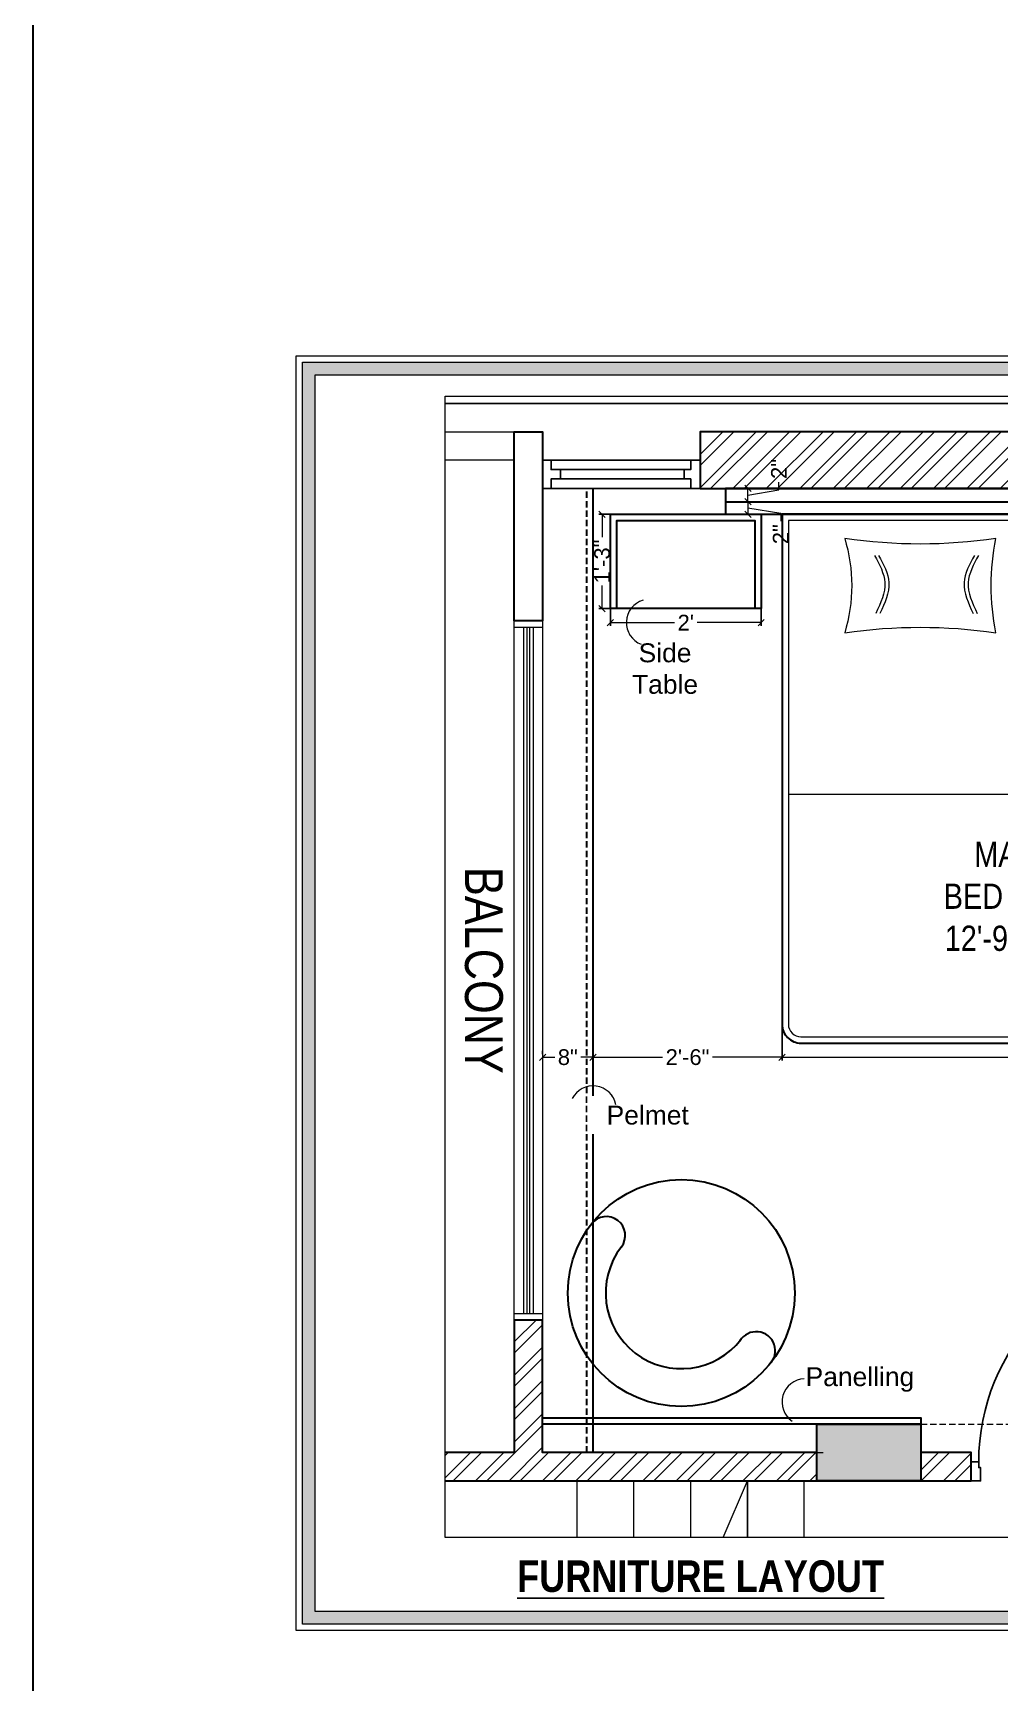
# Model space of a CAD drawing. Header units: millimetres. Extents: x 56222 to 3066687, y -650199 to -121287.
# Drawn here: x 130964.6 to 131118, y -184325 to -184063.1 of the extents above; entities that cross this region are included whole.
import ezdxf

# ---------------------------------------------------------------- set-up
doc = ezdxf.new("R2010")
doc.units = ezdxf.units.MM
doc.header["$MEASUREMENT"] = 0
doc.header["$PDMODE"] = 35
doc.linetypes.add('ACAD_ISO02W100', pattern=[15, 12, -3])
doc.linetypes.add('DASHEDX2', pattern=[1.5, 1, -0.5])
doc.layers.get('Defpoints').update_dxf_attribs({"color": 220})
for name, color, linetype in [('AR DOOR', 40, 'Continuous'), ('AR ELE-5', 134, 'Continuous'), ('AR HATCH-7', 7, 'Continuous')]:
    doc.layers.add(name, color=color, linetype=linetype)
for name, color, linetype, lineweight in [('COLUMN', 1, 'Continuous', 30), ('dim05', 1, 'Continuous', 13), ('Dimension', 10, 'DASHEDX2', 20), ('ELEVATION', 250, 'Continuous', 9), ('FIRST FLOOR', 7, 'Continuous', 9), ('FIRST FLOOR ( DW_RAIL )', 7, 'Continuous', 9), ('FIRST FLOOR ( TEXT )', 7, 'Continuous', 9), ('FIRST FLOOR_( PLine )_', 251, 'Continuous', 30), ('FIRST FLOOR_( STAIR )', 251, 'Continuous', 9), ('FUR1', 1, 'Continuous', 0), ('FURNITURE', 32, 'Continuous', 9), ('Labelling', 1, 'Continuous', 25), ('TILE', 14, 'Continuous', 9), ('wall', 7, 'Continuous', 30), ('XX~SLAB ( BEAM )~ ( DIM )', 7, 'Continuous', 9)]:
    doc.layers.add(name, color=color, linetype=linetype, lineweight=lineweight)
doc.layers.add('XX~SLAB ( PLINE )', color=251, linetype='Continuous', plot=False)
doc.styles.add('Arial', font='arial.ttf')
doc.styles.add('KATHA', font='swissc.ttf')
doc.styles.get("Standard").update_dxf_attribs({"font": 'arial.ttf', "height": 6})
doc.styles.add('style4', font='ARIALN.TTF')
doc.dimstyles.new('ISO-25', dxfattribs={"dimtxt": 2.5, "dimasz": 1, "dimexe": 0.5, "dimexo": 1, "dimtad": 0, "dimdec": 1, "dimlunit": 4, "dimtxsty": 'Standard', "dimblk": 'OBLIQUE', "dimcen": 2.5, "dimclrd": 1, "dimclre": 1, "dimclrt": 5, "dimadec": 0, "dimazin": 0, "dimtfac": 1, "dimtdec": 1, "dimtmove": 0, "dimatfit": 3, "dimfxl": 1, "dimlwd": -1, "dimarcsym": 0})

# ---------------------------------------------------------------- blocks, each defined once
blk = doc.blocks.new('*U18')
for points in [[(0, 0), (0, 1120), (-30, 1120), (-30, 0)], [(40, 0), (0, 0), (0, -30), (-10, -30), (-10, -100), (40, -100)], [(-1160, 0), (-1120, 0), (-1120, -30), (-1110, -30), (-1110, -100), (-1160, -100)]]:
    blk.add_lwpolyline(points, close=True)
at = {"layer": 'AR ELE-5', "linetype": 'ByBlock', "ltscale": 15}
blk.add_arc((1.6, -0.7), 1121.6, 92.37301, 179.96526, dxfattribs=at)
blk = doc.blocks.new('_Oblique')
at = {"layer": 'wall', "color": 0, "lineweight": -2}
blk.add_line((-0.5, -0.5), (0.5, 0.5), dxfattribs=at)
blk = doc.blocks.new('*D262')
at = {"layer": 'Defpoints', "color": 0, "lineweight": 30, "transparency": 16777216}
for p in [(131083.43, -184215.52), (131163.43, -184215.52), (131163.43, -184225.68)]:
    blk.add_point(p, dxfattribs=at)
at = {"layer": 'dim05', "color": 1, "linetype": 'Continuous', "lineweight": -2, "transparency": 16777216}
for p, q in [((131083.43, -184216.52), (131083.43, -184226.18)), ((131163.43, -184216.52), (131163.43, -184226.18))]:
    blk.add_line(p, q, dxfattribs=at)
at = {"layer": 'dim05', "color": 1, "linetype": 'Continuous', "transparency": 16777216}
for p, q in [((131083.43, -184225.68), (131119.48, -184225.68)), ((131163.43, -184225.68), (131127.39, -184225.68))]:
    blk.add_line(p, q, dxfattribs=at)
at = {"layer": 'dim05', "color": 1, "transparency": 16777216, "rotation": 180}
blk.add_blockref('_Oblique', (131083.43, -184225.68), dxfattribs=at)
at = {"layer": 'dim05', "color": 1, "transparency": 16777216}
blk.add_blockref('_Oblique', (131163.43, -184225.68), dxfattribs=at)
at = {"layer": 'dim05', "color": 5, "lineweight": 25, "transparency": 16777216, "insert": (131123.43, -184225.68), "char_height": 2.5, "attachment_point": 5, "style": 'Arial'}
blk.add_mtext('6\'-8"', dxfattribs=at)
blk = doc.blocks.new('*D244')
at = {"layer": 'Defpoints', "color": 0, "lineweight": 30, "transparency": 16777216}
for p in [(131056.2, -184153.16), (131080.11, -184153.16), (131080.11, -184156.71)]:
    blk.add_point(p, dxfattribs=at)
at = {"layer": 'dim05', "color": 1, "linetype": 'Continuous', "lineweight": -2, "transparency": 16777216}
for p, q in [((131056.2, -184154.16), (131056.2, -184157.21)), ((131080.11, -184154.16), (131080.11, -184157.21))]:
    blk.add_line(p, q, dxfattribs=at)
at = {"layer": 'dim05', "color": 1, "linetype": 'Continuous', "transparency": 16777216}
for p, q in [((131056.2, -184156.71), (131066.35, -184156.71)), ((131080.11, -184156.71), (131069.95, -184156.71))]:
    blk.add_line(p, q, dxfattribs=at)
at = {"layer": 'dim05', "color": 1, "transparency": 16777216, "rotation": 180}
blk.add_blockref('_Oblique', (131056.2, -184156.71), dxfattribs=at)
at = {"layer": 'dim05', "color": 1, "transparency": 16777216}
blk.add_blockref('_Oblique', (131080.11, -184156.71), dxfattribs=at)
at = {"layer": 'dim05', "color": 5, "lineweight": 25, "transparency": 16777216, "insert": (131068.15, -184156.71), "char_height": 2.5, "attachment_point": 5, "style": 'Arial'}
blk.add_mtext("2'", dxfattribs=at)
blk = doc.blocks.new('*D245')
at = {"layer": 'Defpoints', "color": 0, "lineweight": 30, "transparency": 16777216}
for p in [(131054.88, -184139.51), (131058.8, -184139.51), (131058.8, -184154.49)]:
    blk.add_point(p, dxfattribs=at)
at = {"layer": 'dim05', "color": 1, "linetype": 'Continuous', "lineweight": -2, "transparency": 16777216}
for p, q in [((131057.8, -184139.51), (131054.38, -184139.51)), ((131057.8, -184154.49), (131054.38, -184154.49))]:
    blk.add_line(p, q, dxfattribs=at)
at = {"layer": 'dim05', "color": 1, "linetype": 'Continuous', "transparency": 16777216}
for p, q in [((131054.88, -184139.51), (131054.88, -184143.17)), ((131054.88, -184154.49), (131054.88, -184150.83))]:
    blk.add_line(p, q, dxfattribs=at)
at = {"layer": 'dim05', "color": 1, "transparency": 16777216}
for p, rotation in [((131054.88, -184139.51), 90), ((131054.88, -184154.49), 270)]:
    blk.add_blockref('_Oblique', p, dxfattribs=dict(at, rotation=rotation))
at = {"layer": 'dim05', "color": 5, "lineweight": 25, "transparency": 16777216, "insert": (131054.88, -184147), "char_height": 2.5, "attachment_point": 5, "rotation": 90, "style": 'Arial'}
blk.add_mtext('1\'-3"', dxfattribs=at)
blk = doc.blocks.new('*D248')
at = {"layer": 'Defpoints', "color": 0, "lineweight": 30, "transparency": 16777216}
for p in [(131053.43, -184219.79), (131083.43, -184219.79), (131053.43, -184225.68)]:
    blk.add_point(p, dxfattribs=at)
at = {"layer": 'dim05', "color": 1, "linetype": 'Continuous', "lineweight": -2, "transparency": 16777216}
for p, q in [((131053.43, -184220.79), (131053.43, -184226.18)), ((131083.43, -184220.79), (131083.43, -184226.18))]:
    blk.add_line(p, q, dxfattribs=at)
at = {"layer": 'dim05', "color": 1, "linetype": 'Continuous', "transparency": 16777216}
for p, q in [((131053.43, -184225.68), (131064.47, -184225.68)), ((131083.43, -184225.68), (131072.4, -184225.68))]:
    blk.add_line(p, q, dxfattribs=at)
at = {"layer": 'dim05', "color": 1, "transparency": 16777216, "rotation": 180}
blk.add_blockref('_Oblique', (131053.43, -184225.68), dxfattribs=at)
at = {"layer": 'dim05', "color": 1, "transparency": 16777216}
blk.add_blockref('_Oblique', (131083.43, -184225.68), dxfattribs=at)
at = {"layer": 'dim05', "color": 5, "lineweight": 25, "transparency": 16777216, "insert": (131068.43, -184225.68), "char_height": 2.5, "attachment_point": 5, "style": 'Arial'}
blk.add_mtext('2\'-6"', dxfattribs=at)
blk = doc.blocks.new('*D249')
at = {"layer": 'Defpoints', "color": 0, "lineweight": 30, "transparency": 16777216}
for p in [(131045.43, -184225.68), (131045.43, -184225.68), (131053.43, -184225.68)]:
    blk.add_point(p, dxfattribs=at)
at = {"layer": 'dim05', "color": 1, "linetype": 'Continuous', "lineweight": -2, "transparency": 16777216}
for p, q in [((131045.43, -184224.68), (131045.43, -184225.18)), ((131053.43, -184224.68), (131053.43, -184225.18))]:
    blk.add_line(p, q, dxfattribs=at)
at = {"layer": 'dim05', "color": 1, "linetype": 'Continuous', "transparency": 16777216}
for p, q in [((131045.43, -184225.68), (131047.37, -184225.68)), ((131053.43, -184225.68), (131051.5, -184225.68))]:
    blk.add_line(p, q, dxfattribs=at)
at = {"layer": 'dim05', "color": 1, "transparency": 16777216, "rotation": 180}
blk.add_blockref('_Oblique', (131045.43, -184225.68), dxfattribs=at)
at = {"layer": 'dim05', "color": 1, "transparency": 16777216}
blk.add_blockref('_Oblique', (131053.43, -184225.68), dxfattribs=at)
at = {"layer": 'dim05', "color": 5, "lineweight": 25, "transparency": 16777216, "insert": (131049.43, -184225.68), "char_height": 2.5, "attachment_point": 5, "style": 'Arial'}
blk.add_mtext('8"', dxfattribs=at)
blk = doc.blocks.new('*D253')
at = {"layer": 'Defpoints', "color": 0, "lineweight": 30, "transparency": 16777216}
for p in [(131074.43, -184135.41), (131078.01, -184135.41), (131074.43, -184137.51)]:
    blk.add_point(p, dxfattribs=at)
at = {"layer": 'dim05', "color": 1, "linetype": 'Continuous', "transparency": 16777216}
for p, q in [((131082.93, -184135.65), (131082.93, -184134.4)), ((131078.01, -184137.51), (131078.01, -184135.41)), ((131078.01, -184136.46), (131082.93, -184135.65))]:
    blk.add_line(p, q, dxfattribs=at)
at = {"layer": 'dim05', "color": 1, "linetype": 'Continuous', "lineweight": -2, "transparency": 16777216}
for p, q in [((131075.43, -184135.41), (131078.51, -184135.41)), ((131075.43, -184137.51), (131078.51, -184137.51))]:
    blk.add_line(p, q, dxfattribs=at)
at = {"layer": 'dim05', "color": 1, "transparency": 16777216}
for p, rotation in [((131078.01, -184135.41), 90), ((131078.01, -184137.51), 270)]:
    blk.add_blockref('_Oblique', p, dxfattribs=dict(at, rotation=rotation))
at = {"layer": 'dim05', "color": 5, "lineweight": 25, "transparency": 16777216, "insert": (131082.93, -184132.32), "char_height": 2.5, "attachment_point": 5, "rotation": 90, "style": 'Arial'}
blk.add_mtext('2"', dxfattribs=at)
blk = doc.blocks.new('*D265')
at = {"layer": 'Defpoints', "color": 0, "lineweight": 30, "transparency": 16777216}
for p in [(131078.01, -184137.51), (131078.01, -184139.51), (131078.01, -184139.51)]:
    blk.add_point(p, dxfattribs=at)
at = {"layer": 'dim05', "color": 1, "linetype": 'Continuous', "transparency": 16777216}
for p, q in [((131078.01, -184137.51), (131078.01, -184139.51)), ((131078.01, -184138.51), (131083.21, -184139.33)), ((131083.21, -184139.33), (131083.21, -184140.58))]:
    blk.add_line(p, q, dxfattribs=at)
at = {"layer": 'dim05', "color": 1, "linetype": 'Continuous', "lineweight": -2, "transparency": 16777216}
for p, q in [((131079.01, -184137.51), (131078.51, -184137.51)), ((131079.01, -184139.51), (131078.51, -184139.51))]:
    blk.add_line(p, q, dxfattribs=at)
at = {"layer": 'dim05', "color": 1, "transparency": 16777216}
for p, rotation in [((131078.01, -184137.51), 90), ((131078.01, -184139.51), 270)]:
    blk.add_blockref('_Oblique', p, dxfattribs=dict(at, rotation=rotation))
at = {"layer": 'dim05', "color": 5, "lineweight": 25, "transparency": 16777216, "insert": (131083.21, -184142.67), "char_height": 2.5, "attachment_point": 5, "rotation": 90, "style": 'Arial'}
blk.add_mtext('2"', dxfattribs=at)

msp = doc.modelspace()

# ---------------------------------------------------------------- hatches: boundary and pattern name
at = {"layer": 'AR HATCH-7', "lineweight": 9, "true_color": 0x939598}
h = msp.add_hatch(dxfattribs=at)
h.set_pattern_fill('ANSI32', color=252, scale=10)
h.set_pattern_definition([(45, (-3.019, -908.627), (-2.65165043, 2.65165043), []), (45, (-1.251, -908.627), (-2.65165043, 2.65165043), [])])
h.paths.add_polyline_path([(131230.93, -184271.91), (131226.43, -184271.91), (131226.43, -184286.41), (131226.43, -184288.41), (131149.43, -184288.41), (131149.43, -184301.9), (131153.93, -184301.9), (131153.93, -184292.91), (131226.43, -184292.91), (131226.43, -184301.9), (131230.93, -184301.9), (131230.93, -184292.91)])
h.paths.add_polyline_path([(131149.93, -184126.41), (131070.43, -184126.41), (131070.43, -184135.41), (131149.93, -184135.41)])
h.paths.add_polyline_path([(131230.93, -184126.41), (131226.43, -184126.41), (131164.93, -184126.41), (131164.93, -184135.41), (131181.68, -184135.41), (131226.43, -184135.41), (131226.43, -184225.41), (131226.43, -184228.41), (131228.93, -184228.41), (131230.93, -184228.41)])
h.paths.add_polyline_path([(131230.93, -184256.91), (131230.93, -184256.41), (131226.43, -184256.41), (131226.43, -184271.91), (131230.93, -184271.91)])
h.paths.add_polyline_path([(131045.43, -184267.41), (131040.93, -184267.41), (131040.93, -184288.41), (131029.96, -184288.41), (131029.96, -184292.91), (131088.93, -184292.91), (131088.93, -184288.41), (131045.43, -184288.41)])
h.paths.add_polyline_path([(131089.93, -184288.41), (131089.93, -184292.91)], flags=17)
h.paths.add_polyline_path([(131105.43, -184288.41), (131105.43, -184292.91), (131113.43, -184292.91), (131113.43, -184289.91), (131113.43, -184288.41)])
at = {"layer": 'AR HATCH-7', "lineweight": 15, "true_color": 0x939598}
h = msp.add_hatch(dxfattribs=at)
h.set_pattern_fill('AR-CONC', color=252, angle=45)
h.set_pattern_definition([(95, (-3.019, -72.468), (5.51551999, 4.62807079), [0.75, -8.25]), (40, (-3.019, -72.468), (-6.29992167, 4.3376815), [0.6, -6.6]), (145.4514445, (-2.559, -72.0825), (-0.78440164, 8.96575221), [0.63740192, -7.01142112]), (91.1842, (-4.433, -71.054), (8.71693388, 6.37613776), [1.125, -12.375]), (141.6356355, (-3.707, -70.523), (-0.2790007, 13.4971167), [0.9561034, -10.5171376]), (36.184164, (-4.433, -71.054), (-0.2790007, 13.4971167), [0.9, -9.9]), (66, (-3.3724, -70.7004), (7.06771572, 1.37382476), [0.75, -8.25]), (11, (-3.3724, -70.7004), (-3.40708593, 6.84808435), [0.6, -6.6]), (116.4514447, (-2.7834, -70.586), (3.66062975, 8.22190906), [0.6374019, -7.01142112]), (82.5, (-3.0188, -72.4682), (-2.267931853, 2.439898176), [0, -6.52, 0, -6.7, 0, -6.625]), (52.5, (-3.0188, -72.468), (-0.92872942, 4.6490945), [0, -3.82, 0, -6.37, 0, -2.525]), (12.5, (-4.5957, -74.045), (3.934181673, 3.615207618), [0, -2.5, 0, -7.8, 0, -10.35]), (2.5, (-5.303, -74.752), (3.41589983, 4.83159807), [0, -3.25, 0, -5.18, 0, -7.35])])
h.paths.add_polyline_path([(131105.43, -184283.91), (131088.93, -184283.91), (131088.93, -184292.91), (131105.43, -184292.91)])
h.paths.add_polyline_path([(131164.93, -184126.41), (131149.93, -184126.41), (131149.93, -184135.41), (131164.93, -184135.41)])
at = {"layer": 'Dimension', "linetype": 'Continuous', "true_color": 0xd39e00}
h = msp.add_hatch(color=42, dxfattribs=at)
h.paths.add_polyline_path([(131007.33, -184115.37), (131007.33, -184315.64), (131291.85, -184315.64), (131291.85, -184115.37)])
h.paths.add_polyline_path([(131009.33, -184117.37), (131289.86, -184117.37), (131289.86, -184313.64), (131009.33, -184313.64)], flags=16)

# ---------------------------------------------------------------- linework, layer by layer
at = {"layer": 'COLUMN'}
msp.add_lwpolyline([(131105.43, -184283.91), (131105.43, -184292.91), (131088.93, -184292.91), (131088.93, -184283.91)], close=True, dxfattribs=at)
at = {"layer": 'dim05', "color": 9, "linetype": 'DASHEDX2', "lineweight": 15, "true_color": 0xc7c8ca}
msp.add_line((131045.43, -184283.91), (131226.43, -184283.91), dxfattribs=at)
at = {"layer": 'Dimension', "color": 42, "linetype": 'Continuous', "true_color": 0xd39e00}
for points in [[(131006.33, -184114.37), (131292.85, -184114.37), (131292.85, -184316.64), (131006.33, -184316.64)], [(131007.33, -184115.37), (131291.85, -184115.37), (131291.85, -184315.64), (131007.33, -184315.64)], [(131009.33, -184117.37), (131289.86, -184117.37), (131289.86, -184313.64), (131009.33, -184313.64)]]:
    msp.add_lwpolyline(points, close=True, dxfattribs=at)
at = {"layer": 'ELEVATION', "lineweight": 0}
msp.add_lwpolyline([(131236.06, -184120.74), (131236.06, -184301.9), (131029.96, -184301.9), (131029.96, -184120.74)], close=True, dxfattribs=at)
at = {"layer": 'FIRST FLOOR'}
for p, q in [((131040.93, -184288.41), (131040.93, -184126.41)), ((131070.43, -184126.41), (131070.43, -184135.41)), ((131045.43, -184135.41), (131226.43, -184135.41)), ((131045.43, -184156.41), (131045.43, -184135.41)), ((131045.43, -184156.41), (131040.93, -184156.41)), ((131045.43, -184267.41), (131040.93, -184267.41)), ((131045.43, -184288.41), (131045.43, -184267.41)), ((131029.96, -184288.41), (131040.93, -184288.41)), ((131045.43, -184288.41), (131089.93, -184288.41)), ((131029.96, -184292.91), (131113.43, -184292.91))]:
    msp.add_line(p, q, dxfattribs=at)
at = {"layer": 'FIRST FLOOR', "ltscale": 0.7}
msp.add_lwpolyline([(131029.96, -184121.91), (131236.06, -184121.91)], dxfattribs=at)
at = {"layer": 'FIRST FLOOR'}
msp.add_lwpolyline([(131029.96, -184126.41), (131040.93, -184126.41), (131040.93, -184130.91), (131029.96, -184130.91)], dxfattribs=at)
at = {"layer": 'FIRST FLOOR', "color": 1, "linetype": 'ACAD_ISO02W100', "ltscale": 0.7}
msp.add_lwpolyline([(131029.96, -184126.41), (131040.93, -184126.41)], dxfattribs=at)
at = {"layer": 'FIRST FLOOR ( DW_RAIL )'}
for points in [[(131040.93, -184157.41), (131045.43, -184157.41)], [(131045.43, -184266.41), (131040.93, -184266.41)]]:
    msp.add_lwpolyline(points, dxfattribs=at)
for points in [[(131042.93, -184157.41), (131042.93, -184266.41), (131042.43, -184266.41), (131042.43, -184157.41)], [(131043.93, -184157.41), (131043.93, -184266.41), (131043.43, -184266.41), (131043.43, -184157.41)]]:
    msp.add_lwpolyline(points, close=True, dxfattribs=at)
at = {"layer": 'FIRST FLOOR_( PLine )_'}
msp.add_lwpolyline([(131045.43, -184135.41), (131045.43, -184156.41), (131040.93, -184156.41), (131040.93, -184126.41), (131045.43, -184126.41), (131045.43, -184126.41), (131045.43, -184126.41), (131045.43, -184135.41)], close=True, dxfattribs=at)
for points in [[(131226.43, -184126.41), (131070.43, -184126.41), (131070.43, -184135.41), (131226.43, -184135.41)], [(131088.93, -184288.41), (131045.43, -184288.41), (131045.43, -184267.41), (131040.93, -184267.41), (131040.93, -184288.41), (131029.96, -184288.41)], [(131029.96, -184292.91), (131113.43, -184292.91), (131113.43, -184288.41), (131105.43, -184288.41)]]:
    msp.add_lwpolyline(points, dxfattribs=at)
at = {"layer": 'FIRST FLOOR_( STAIR )'}
for p, q in [((131050.93, -184301.9), (131050.93, -184292.91)), ((131059.93, -184301.9), (131059.93, -184292.91)), ((131068.93, -184301.9), (131068.93, -184292.91)), ((131077.93, -184301.9), (131077.93, -184292.91)), ((131086.93, -184301.9), (131086.93, -184292.91))]:
    msp.add_line(p, q, dxfattribs=at)
msp.add_lwpolyline([(131074.08, -184301.9), (131077.93, -184292.91), (131077.93, -184301.91)], dxfattribs=at)
at = {"layer": 'FURNITURE', "color": 3, "linetype": 'DASHEDX2', "lineweight": 30}
msp.add_line((131052.43, -184288.41), (131052.43, -184135.41), dxfattribs=at)
at = {"layer": 'FURNITURE', "lineweight": 30}
for p, q in [((131053.43, -184288.41), (131053.43, -184135.41)), ((131074.43, -184137.51), (131175.43, -184137.51))]:
    msp.add_line(p, q, dxfattribs=at)
at = {"layer": 'FURNITURE'}
msp.add_line((131084.43, -184183.93), (131139.63, -184183.93), dxfattribs=at)
at = {"layer": 'FURNITURE', "lineweight": 30}
for points in [[(131074.43, -184139.51), (131175.43, -184139.51), (131175.43, -184135.41), (131074.43, -184135.41)], [(131056.2, -184139.51), (131080.11, -184139.51), (131080.11, -184154.49), (131056.2, -184154.49)], [(131105.43, -184283.91), (131045.43, -184283.91), (131045.43, -184282.91), (131105.43, -184282.91)]]:
    msp.add_lwpolyline(points, close=True, dxfattribs=at)
msp.add_lwpolyline([(131086.43, -184223.44), (131160.43, -184223.44, 0.414214), (131163.43, -184220.44), (131163.43, -184139.51), (131083.43, -184139.51), (131083.43, -184220.44, 0.414214)], format="xyb", close=True, dxfattribs=at)
msp.add_lwpolyline([(131057.2, -184154.49), (131057.2, -184140.51), (131079.11, -184140.51), (131079.11, -184154.49)], dxfattribs=at)
at = {"layer": 'FURNITURE'}
msp.add_lwpolyline([(131086.43, -184222.44), (131160.43, -184222.44, 0.414214), (131162.43, -184220.44), (131162.43, -184140.51), (131084.43, -184140.51), (131084.43, -184220.44, 0.414214)], format="xyb", close=True, dxfattribs=at)
at = {"layer": 'FURNITURE', "elevation": -0.01}
msp.add_lwpolyline([(131117.36, -184158.33, -0.100586), (131117.36, -184143.33, -0.075726), (131093.36, -184143.33, -0.148967), (131093.36, -184158.33, -0.074116)], format="xyb", close=True, dxfattribs=at)
at = {"layer": 'FURNITURE', "lineweight": 30}
msp.add_circle((131067.44, -184263.11), 18, dxfattribs=at)
msp.add_circle((131067.44, -184263.11), 18, dxfattribs=at)
for centre, radius, start, end in [((131055.55, -184253.96), 3, 322.4256, 142.4256), ((131067.44, -184263.11), 12, 142.4256, 322.4256), ((131079.33, -184272.26), 3.02, 314.8302, 148.621)]:
    msp.add_arc(centre, radius, start, end, dxfattribs=at)
at = {"layer": 'FURNITURE'}
for points in [[(131098.1, -184146.07, -0.01), (131098.88, -184147.48, -0.01), (131100.51, -184150.48, -0.01), (131099.07, -184153.59, -0.01), (131098.31, -184155.24, -0.01)], [(131098.75, -184146.07, -0.01), (131099.52, -184147.48, -0.01), (131101.15, -184150.48, -0.01), (131099.71, -184153.59, -0.01), (131098.95, -184155.24, -0.01)], [(131113.94, -184146.07, -0.01), (131113.17, -184147.48, -0.01), (131111.54, -184150.48, -0.01), (131112.98, -184153.59, -0.01), (131113.74, -184155.24, -0.01)], [(131114.58, -184146.07, -0.01), (131113.81, -184147.48, -0.01), (131112.18, -184150.48, -0.01), (131113.62, -184153.59, -0.01), (131114.38, -184155.24, -0.01)]]:
    msp.add_open_spline(points, degree=3, knots=[0, 0, 0, 0, 4.577917, 9.671137, 9.671137, 9.671137, 9.671137], dxfattribs=at)
at = {"layer": 'TILE', "color": 3, "lineweight": 30}
msp.add_lwpolyline([(130964.58, -183835.75), (133130.68, -183839.68), (133130.68, -184636.78), (130964.58, -184632.85)], close=True, dxfattribs=at)
at = {"layer": 'XX~SLAB ( BEAM )~ ( DIM )'}
msp.add_lwpolyline([(131045.43, -184156.41), (131045.43, -184267.41), (131040.93, -184267.41), (131040.93, -184156.41)], close=True, dxfattribs=at)
at = {"layer": 'XX~SLAB ( PLINE )'}
msp.add_lwpolyline([(131029.96, -184121.91), (131236.06, -184121.91)], dxfattribs=at)
msp.add_lwpolyline([(131070.43, -184130.91), (131068.93, -184130.91), (131068.93, -184132.41), (131067.9, -184132.41), (131067.9, -184133.91), (131048.28, -184133.91), (131048.28, -184132.41), (131046.78, -184132.41), (131046.78, -184130.91), (131045.43, -184130.91), (131045.43, -184135.41), (131046.78, -184135.41), (131046.78, -184133.91), (131048.28, -184133.91), (131048.28, -184132.41), (131067.9, -184132.41), (131067.9, -184133.91), (131068.93, -184133.91), (131068.93, -184135.41), (131070.43, -184135.41), (131070.43, -184130.91), (131045.43, -184130.91), (131045.43, -184135.41), (131070.43, -184135.41)], close=True, dxfattribs=at)

# ---------------------------------------------------------------- block references
at = {"layer": 'AR DOOR', "linetype": 'ByBlock', "lineweight": -2, "extrusion": (0, 0, -1), "xscale": -0.02999999999996949, "yscale": 0.02999999999996949, "zscale": -0.02999999999996949}
msp.add_blockref('*U18', (-131148.23, -184289.91), dxfattribs=at)

# ---------------------------------------------------------------- texts
at = {"layer": 'FIRST FLOOR ( TEXT )', "insert": (131123.46, -184200.16), "char_height": 4, "attachment_point": 5, "style": 'KATHA'}
msp.add_mtext("MASTER \\PBED ROOM 1\\P12'-9'' x 15'-1''", dxfattribs=at)
at = {"layer": 'FIRST FLOOR ( TEXT )', "insert": (131036.08, -184211.9), "char_height": 6, "attachment_point": 5, "rotation": 270, "style": 'KATHA'}
msp.add_mtext('BALCONY', dxfattribs=at)
at = {"layer": 'Labelling', "color": 251, "true_color": 0x636466, "insert": (131070.5, -184308.07), "char_height": 5, "attachment_point": 5, "style": 'style4'}
msp.add_mtext_dynamic_manual_height_columns('{\\fArial Narrow|b1|i0|c0|p34;\\LFURNITURE LAYOUT}', width=103.5896, gutter_width=1, heights=[0], dxfattribs=at)

# ---------------------------------------------------------------- dimensions: what is measured, and where the dimension line sits
at = {"layer": 'dim05', "color": 27, "lineweight": 25, "true_color": 0x7d5120}
for base, p1, p2, picture, middle in [((131078.01, -184135.41), (131074.43, -184137.51), (131074.43, -184135.41), '*D253', (131082.93, -184133.77)), ((131078.01, -184139.51), (131078.01, -184137.51), (131078.01, -184139.51), '*D265', (131083.21, -184141.21))]:
    dim = msp.add_linear_dim(base=base, p1=p1, p2=p2, angle=90, dimstyle='ISO-25', override={"dimtxsty": 'Arial', "dimtmove": 1}, dxfattribs=at)
    dim.commit()
    dim.dimension.update_dxf_attribs({"geometry": picture, "text_midpoint": middle, "dimtype": 160})
dim = msp.add_linear_dim(base=(131054.88, -184139.51), p1=(131058.8, -184154.49), p2=(131058.8, -184139.51), angle=90, dimstyle='ISO-25', override={"dimtxsty": 'Arial', "dimtmove": 1}, dxfattribs=at)
dim.commit()
dim.dimension.update_dxf_attribs({"geometry": '*D245', "text_midpoint": (131054.88, -184147)})
for base, p1, p2, picture, middle in [((131080.11, -184156.71), (131056.2, -184153.16), (131080.11, -184153.16), '*D244', (131068.15, -184156.71)), ((131163.43, -184225.68), (131083.43, -184215.52), (131163.43, -184215.52), '*D262', (131123.43, -184225.68)), ((131053.43, -184225.68), (131083.43, -184219.79), (131053.43, -184219.79), '*D248', (131068.43, -184225.68)), ((131045.43, -184225.68), (131053.43, -184225.68), (131045.43, -184225.68), '*D249', (131049.43, -184225.68))]:
    dim = msp.add_linear_dim(base=base, p1=p1, p2=p2, dimstyle='ISO-25', override={"dimtxsty": 'Arial', "dimtmove": 1}, dxfattribs=at)
    dim.commit()
    dim.dimension.update_dxf_attribs({"geometry": picture, "text_midpoint": middle})

# ---------------------------------------------------------------- next in the draw order: texts
at = {"layer": 'Labelling', "color": 1, "char_height": 3, "width": 16.1646, "attachment_point": 5, "style": 'Arial', "bg_fill": 2}
for s, insert in [('\\A1;Side Table', (131064.86, -184164.02)), ('\\A1;Pelmet', (131062.11, -184234.88)), ('\\A1;Panelling', (131095.78, -184276.83))]:
    msp.add_mtext(s, dxfattribs=dict(at, insert=insert))

# ---------------------------------------------------------------- next in the draw order: linework, layer by layer
at = {"layer": 'FUR1', "color": 252, "true_color": 0x939598}
for centre, start, end in [((131062.41, -184156.7, -1.24), 106.355, 249.0367), ((131053.43, -184233.91, -1.24), 10.6666, 153.3483), ((131087.11, -184280.4, -1.24), 92.7977, 235.4794)]:
    msp.add_arc(centre, 3.69, start, end, dxfattribs=at)

doc.saveas('drawing.dxf')
